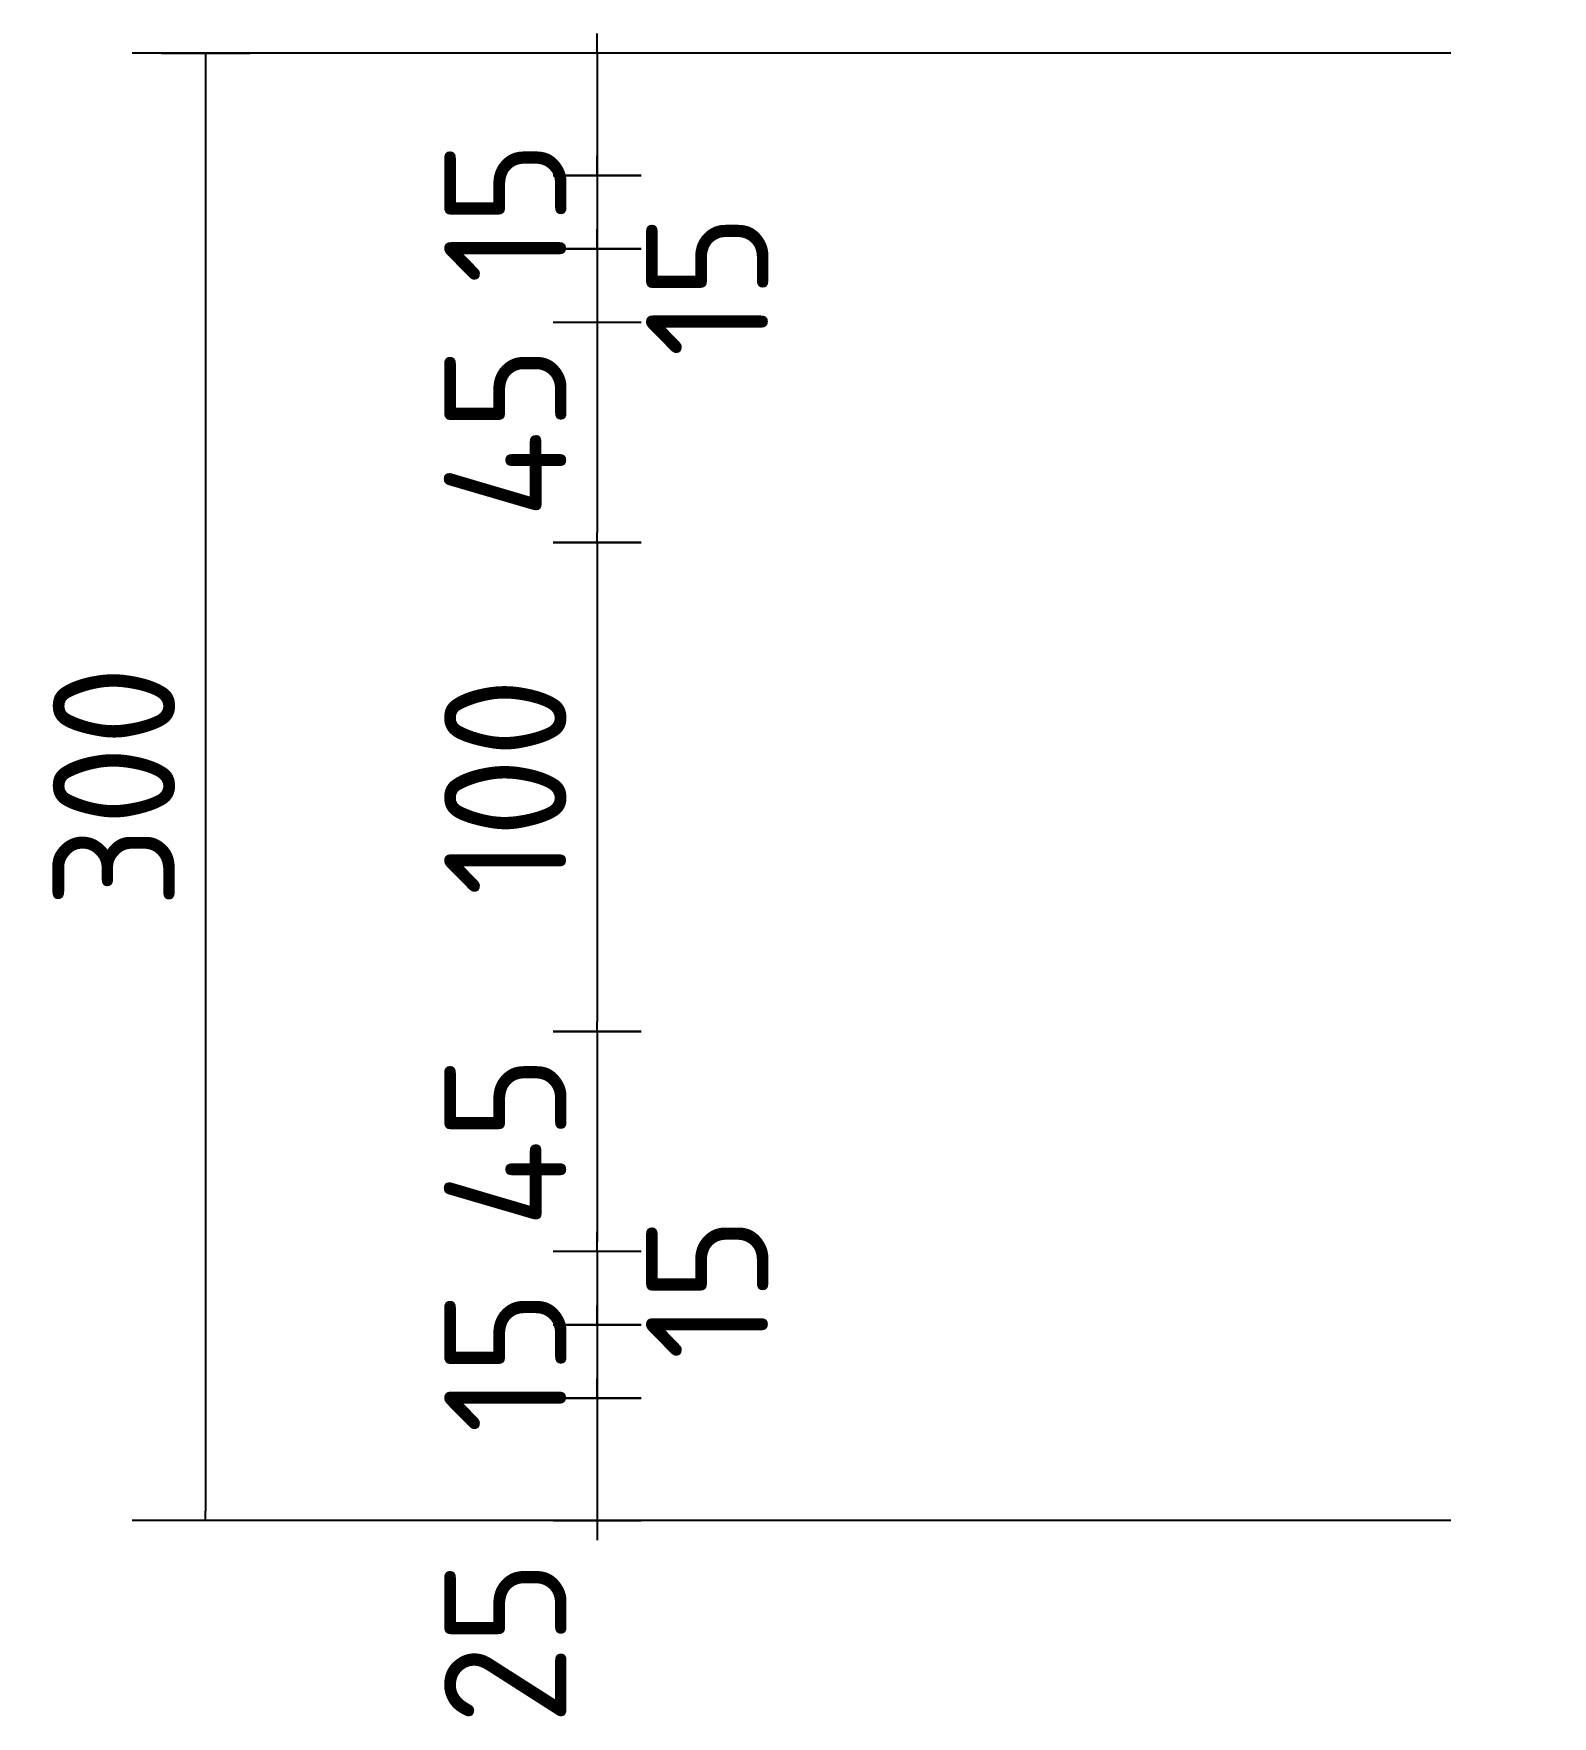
# Model space of a CAD drawing. Extents: x 0 to 420, y 0 to 297.
# Drawn here: x 102.77 to 133.81, y 187.22 to 221.62 of the extents above; entities that cross this region are included whole.
import ezdxf

# ---------------------------------------------------------------- set-up
doc = ezdxf.new("R2010")
doc.units = 0
doc.layers.get('0').update_dxf_attribs({"linetype": 'CONTINUOUS'})
doc.layers.get('DEFPOINTS').update_dxf_attribs({"linetype": 'CONTINUOUS'})
doc.layers.add('T25', color=1, linetype='CONTINUOUS')
doc.styles.add('ISO', font='iso3098b.shx')
doc.dimstyles.new('SIGNSDIM', dxfattribs={"dimtxt": 2.5, "dimasz": 0.2, "dimexe": 1.5, "dimexo": 2, "dimtad": 1, "dimdec": 4, "dimlfac": 10, "dimrnd": 1, "dimdsep": 46, "dimtxsty": 'ISO', "dimblk": 'SGNDIM', "dimcen": 2.5, "dimse2": 1, "dimadec": 0, "dimazin": 0, "dimtfac": 1, "dimtdec": 4, "dimtix": 1, "dimtmove": 0, "dimatfit": 3, "dimldrblk": 'SGNDIM', "dimfxl": 1, "dimtolj": 1, "dimtzin": 0, "dimarcsym": 0})

# ---------------------------------------------------------------- blocks, each defined once
blk = doc.blocks.new('SGNDIM')
for p, q in [((0, 4.5), (0, -4.5)), ((0, 0), (-1, 0))]:
    blk.add_line(p, q)
blk = doc.blocks.new('*D20')
at = {"layer": 'DEFPOINTS', "color": 0, "transparency": 16777216}
for p in [(133.735, 221.219), (106.286, 191.219), (133.735, 191.219)]:
    blk.add_point(p, dxfattribs=at)
at = {"layer": 'T25', "color": 0, "lineweight": -2, "transparency": 16777216}
for p, q in [((131.735, 221.219), (104.786, 221.219)), ((106.286, 221.019), (106.286, 191.419)), ((131.735, 191.219), (104.786, 191.219))]:
    blk.add_line(p, q, dxfattribs=at)
at = {"layer": 'T25', "color": 0, "lineweight": -2, "transparency": 16777216, "xscale": 0.2, "yscale": 0.2, "zscale": 0.2}
for p, rotation in [((106.286, 221.219), 90), ((106.286, 191.219), 270)]:
    blk.add_blockref('SGNDIM', p, dxfattribs=dict(at, rotation=rotation))
at = {"layer": 'T25', "color": 0, "transparency": 16777216, "insert": (104.411, 206.219), "char_height": 2.5, "attachment_point": 5, "rotation": 90, "style": 'ISO'}
blk.add_mtext('\\A1;300', dxfattribs=at)
blk = doc.blocks.new('*D23')
at = {"layer": 'DEFPOINTS', "color": 0, "transparency": 16777216}
for p in [(134.286, 211.219), (114.286, 201.219), (134.286, 201.219)]:
    blk.add_point(p, dxfattribs=at)
at = {"layer": 'T25', "color": 0, "lineweight": -2, "transparency": 16777216}
blk.add_line((114.286, 211.019), (114.286, 201.419), dxfattribs=at)
at = {"layer": 'T25', "color": 0, "lineweight": -2, "transparency": 16777216, "xscale": 0.2, "yscale": 0.2, "zscale": 0.2}
for p, rotation in [((114.286, 211.219), 90), ((114.286, 201.219), 270)]:
    blk.add_blockref('SGNDIM', p, dxfattribs=dict(at, rotation=rotation))
at = {"layer": 'T25', "color": 0, "transparency": 16777216, "insert": (112.411, 206.219), "char_height": 2.5, "attachment_point": 5, "rotation": 90, "style": 'ISO'}
blk.add_mtext('\\A1;100', dxfattribs=at)
blk = doc.blocks.new('*D25')
at = {"layer": 'DEFPOINTS', "color": 0, "transparency": 16777216}
for p in [(117.286, 195.219), (114.286, 193.719), (117.286, 193.719)]:
    blk.add_point(p, dxfattribs=at)
at = {"layer": 'T25', "color": 0, "lineweight": -2, "transparency": 16777216}
for p, q in [((114.286, 195.419), (114.286, 195.619)), ((114.286, 195.219), (114.286, 193.719)), ((114.286, 193.519), (114.286, 193.319))]:
    blk.add_line(p, q, dxfattribs=at)
at = {"layer": 'T25', "color": 0, "lineweight": -2, "transparency": 16777216, "xscale": 0.2, "yscale": 0.2, "zscale": 0.2}
for p, rotation in [((114.286, 195.219), 270), ((114.286, 193.719), 90)]:
    blk.add_blockref('SGNDIM', p, dxfattribs=dict(at, rotation=rotation))
at = {"layer": 'T25', "color": 0, "transparency": 16777216, "insert": (112.411, 194.469), "char_height": 2.5, "attachment_point": 5, "rotation": 90, "style": 'ISO'}
blk.add_mtext('\\A1;15', dxfattribs=at)
blk = doc.blocks.new('*D33')
at = {"layer": 'DEFPOINTS', "color": 0, "transparency": 16777216}
for p in [(123.286, 201.219), (114.286, 196.719), (123.286, 196.719)]:
    blk.add_point(p, dxfattribs=at)
at = {"layer": 'T25', "color": 0, "lineweight": -2, "transparency": 16777216}
blk.add_line((114.286, 201.019), (114.286, 196.919), dxfattribs=at)
at = {"layer": 'T25', "color": 0, "lineweight": -2, "transparency": 16777216, "xscale": 0.2, "yscale": 0.2, "zscale": 0.2}
for p, rotation in [((114.286, 201.219), 90), ((114.286, 196.719), 270)]:
    blk.add_blockref('SGNDIM', p, dxfattribs=dict(at, rotation=rotation))
at = {"layer": 'T25', "color": 0, "transparency": 16777216, "insert": (112.411, 198.969), "char_height": 2.5, "attachment_point": 5, "rotation": 90, "style": 'ISO'}
blk.add_mtext('\\A1;45', dxfattribs=at)
blk = doc.blocks.new('*D34')
at = {"layer": 'DEFPOINTS', "color": 0, "transparency": 16777216}
for p in [(117.286, 196.719), (114.286, 195.219), (117.286, 195.219)]:
    blk.add_point(p, dxfattribs=at)
at = {"layer": 'T25', "color": 0, "lineweight": -2, "transparency": 16777216}
for p, q in [((114.286, 196.919), (114.286, 197.119)), ((114.286, 196.719), (114.286, 195.219)), ((114.286, 195.019), (114.286, 194.819))]:
    blk.add_line(p, q, dxfattribs=at)
at = {"layer": 'T25', "color": 0, "lineweight": -2, "transparency": 16777216, "xscale": 0.2, "yscale": 0.2, "zscale": 0.2}
for p, rotation in [((114.286, 196.719), 270), ((114.286, 195.219), 90)]:
    blk.add_blockref('SGNDIM', p, dxfattribs=dict(at, rotation=rotation))
at = {"layer": 'T25', "color": 0, "transparency": 16777216, "insert": (116.536, 195.969), "char_height": 2.5, "attachment_point": 5, "rotation": 90, "style": 'ISO'}
blk.add_mtext('\\A1;15', dxfattribs=at)
blk = doc.blocks.new('*D35')
at = {"layer": 'DEFPOINTS', "color": 0, "transparency": 16777216}
for p in [(117.286, 218.719), (114.286, 217.219), (117.286, 217.219)]:
    blk.add_point(p, dxfattribs=at)
at = {"layer": 'T25', "color": 0, "lineweight": -2, "transparency": 16777216}
for p, q in [((114.286, 218.919), (114.286, 219.119)), ((114.286, 218.719), (114.286, 217.219)), ((114.286, 217.019), (114.286, 216.819))]:
    blk.add_line(p, q, dxfattribs=at)
at = {"layer": 'T25', "color": 0, "lineweight": -2, "transparency": 16777216, "xscale": 0.2, "yscale": 0.2, "zscale": 0.2}
for p, rotation in [((114.286, 218.719), 270), ((114.286, 217.219), 90)]:
    blk.add_blockref('SGNDIM', p, dxfattribs=dict(at, rotation=rotation))
at = {"layer": 'T25', "color": 0, "transparency": 16777216, "insert": (112.411, 217.969), "char_height": 2.5, "attachment_point": 5, "rotation": 90, "style": 'ISO'}
blk.add_mtext('\\A1;15', dxfattribs=at)
blk = doc.blocks.new('*D36')
at = {"layer": 'DEFPOINTS', "color": 0, "transparency": 16777216}
for p in [(117.286, 217.219), (114.286, 215.719), (117.286, 215.719)]:
    blk.add_point(p, dxfattribs=at)
at = {"layer": 'T25', "color": 0, "lineweight": -2, "transparency": 16777216}
for p, q in [((114.286, 217.419), (114.286, 217.619)), ((114.286, 217.219), (114.286, 215.719)), ((114.286, 215.519), (114.286, 215.319))]:
    blk.add_line(p, q, dxfattribs=at)
at = {"layer": 'T25', "color": 0, "lineweight": -2, "transparency": 16777216, "xscale": 0.2, "yscale": 0.2, "zscale": 0.2}
for p, rotation in [((114.286, 217.219), 270), ((114.286, 215.719), 90)]:
    blk.add_blockref('SGNDIM', p, dxfattribs=dict(at, rotation=rotation))
at = {"layer": 'T25', "color": 0, "transparency": 16777216, "insert": (116.536, 216.469), "char_height": 2.5, "attachment_point": 5, "rotation": 90, "style": 'ISO'}
blk.add_mtext('\\A1;15', dxfattribs=at)
blk = doc.blocks.new('*D37')
at = {"layer": 'DEFPOINTS', "color": 0, "transparency": 16777216}
for p in [(123.286, 215.719), (114.286, 211.219), (123.286, 211.219)]:
    blk.add_point(p, dxfattribs=at)
at = {"layer": 'T25', "color": 0, "lineweight": -2, "transparency": 16777216}
blk.add_line((114.286, 215.519), (114.286, 211.419), dxfattribs=at)
at = {"layer": 'T25', "color": 0, "lineweight": -2, "transparency": 16777216, "xscale": 0.2, "yscale": 0.2, "zscale": 0.2}
for p, rotation in [((114.286, 215.719), 90), ((114.286, 211.219), 270)]:
    blk.add_blockref('SGNDIM', p, dxfattribs=dict(at, rotation=rotation))
at = {"layer": 'T25', "color": 0, "transparency": 16777216, "insert": (112.411, 213.469), "char_height": 2.5, "attachment_point": 5, "rotation": 90, "style": 'ISO'}
blk.add_mtext('\\A1;45', dxfattribs=at)

msp = doc.modelspace()

# ---------------------------------------------------------------- linework, layer by layer
at = {"layer": 'T25'}
for p, q in [((114.286023, 221.418942), (114.286023, 221.618942)), ((117.286023, 221.218942), (112.786023, 221.218942)), ((114.286023, 221.218942), (114.286023, 218.718942)), ((114.286023, 218.518942), (114.286023, 218.318942)), ((114.286023, 193.918942), (114.286023, 194.118942)), ((114.286023, 193.718942), (114.286023, 191.218942)), ((117.286023, 191.218942), (112.786023, 191.218942)), ((114.286023, 191.018942), (114.286023, 190.818942))]:
    msp.add_line(p, q, dxfattribs=at)

# ---------------------------------------------------------------- block references
at = {"layer": 'T25', "xscale": 0.2, "yscale": 0.2, "zscale": 0.2}
for p, rotation in [((114.286023, 221.218942), 270), ((114.286023, 218.718942), 90), ((114.286023, 193.718942), 270), ((114.286023, 191.218942), 90)]:
    msp.add_blockref('SGNDIM', p, dxfattribs=dict(at, rotation=rotation))

# ---------------------------------------------------------------- texts
at = {"layer": 'T25', "insert": (112.411023, 188.728359), "char_height": 2.5, "attachment_point": 5, "rotation": 90, "style": 'ISO'}
msp.add_mtext('\\A1;25', dxfattribs=at)

# ---------------------------------------------------------------- dimensions: what is measured, and where the dimension line sits
at = {"layer": 'T25'}
for base, p1, p2, override, picture, middle in [((106.286023, 191.218942), (133.734918, 221.218942), (133.734918, 191.218942), {"dimse2": 0}, '*D20', (104.411023, 206.218942)), ((114.286023, 217.218942), (117.286023, 218.718942), (117.286023, 217.218942), {"dimse1": 1}, '*D35', (112.411023, 217.968942)), ((114.286023, 215.718942), (117.286023, 217.218942), (117.286023, 215.718942), {"dimgap": 1, "dimtad": 4, "dimse1": 1}, '*D36', (116.536023, 216.468942)), ((114.286023, 211.218942), (123.286023, 215.718942), (123.286023, 211.218942), {"dimse1": 1}, '*D37', (112.411023, 213.468942)), ((114.286023, 201.218942), (134.286023, 211.218942), (134.286023, 201.218942), {"dimse1": 1}, '*D23', (112.411023, 206.218942)), ((114.286023, 196.718942), (123.286023, 201.218942), (123.286023, 196.718942), {"dimse1": 1}, '*D33', (112.411023, 198.968942)), ((114.286023, 195.218942), (117.286023, 196.718942), (117.286023, 195.218942), {"dimgap": 1, "dimtad": 4, "dimse1": 1}, '*D34', (116.536023, 195.968942)), ((114.286023, 193.718942), (117.286023, 195.218942), (117.286023, 193.718942), {"dimse1": 1}, '*D25', (112.411023, 194.468942))]:
    dim = msp.add_linear_dim(base=base, p1=p1, p2=p2, angle=90, dimstyle='SIGNSDIM', override=override, dxfattribs=at)
    dim.commit()
    dim.dimension.update_dxf_attribs({"geometry": picture, "text_midpoint": middle})

doc.saveas('drawing.dxf')
